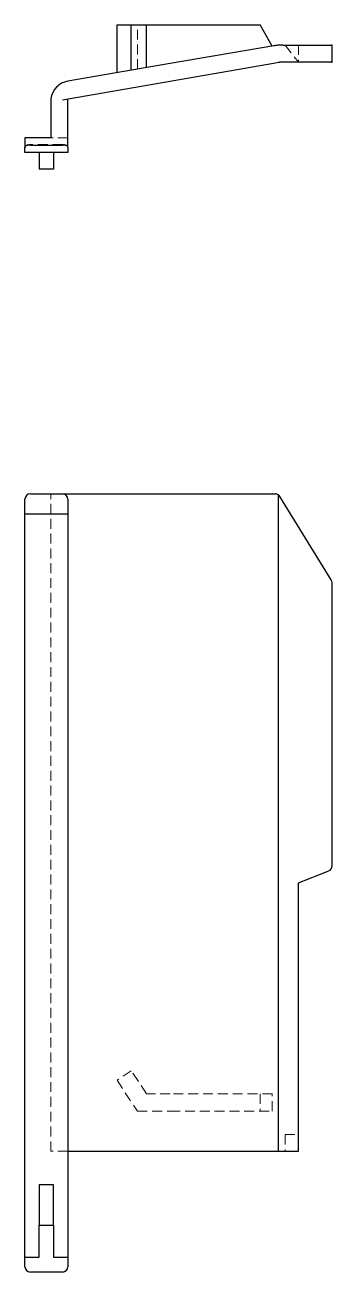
# Model space of a CAD drawing. Header units: millimetres. Extents: x 63 to 232, y 7 to 167.
# Drawn here: x 63.3 to 102.7, y 7 to 167.3 of the extents above.
import ezdxf

# ---------------------------------------------------------------- set-up
doc = ezdxf.new("R2010")
doc.units = ezdxf.units.MM
doc.linetypes.add('HIDDEN', pattern=[1.905, 1.27, -0.635])

msp = doc.modelspace()

# ---------------------------------------------------------------- linework, layer by layer
at = {"color": 7, "linetype": 'Continuous', "lineweight": 25}
for p, q in [((75.1, 161.12), (75.1, 167.27)), ((75.1, 167.27), (76.94, 167.27)), ((76.94, 161.44), (76.94, 167.27)), ((76.94, 167.27), (78.91, 167.27)), ((78.91, 161.78), (78.91, 167.27)), ((78.91, 167.27), (93.47, 167.27)), ((95.04, 164.55), (93.47, 167.27)), ((95.25, 164.58), (81.93, 162.3)), ((96.41, 164.68), (102.62, 164.68)), ((102.72, 164.68), (102.62, 164.68)), ((102.72, 162.47), (102.72, 164.68)), ((68.1, 157.66), (95.44, 162.41)), ((81.93, 162.3), (68.79, 160.03)), ((95.44, 162.41), (95.83, 162.47)), ((95.83, 162.47), (96.03, 162.47)), ((102.62, 162.47), (96.03, 162.47)), ((102.62, 162.47), (102.72, 162.47)), ((66.59, 157.78), (66.59, 152.76)), ((68.79, 151.58), (68.79, 157.78)), ((63.28, 152.76), (63.28, 151.58)), ((63.97, 152.76), (63.28, 152.76)), ((66.59, 152.76), (63.97, 152.76)), ((63.28, 150.89), (63.28, 151.58)), ((68.79, 150.89), (63.28, 150.89)), ((63.97, 151.83), (68.1, 151.83)), ((65.11, 150.89), (65.11, 148.73)), ((66.95, 150.89), (66.95, 148.73)), ((68.79, 151.58), (68.79, 150.89)), ((66.95, 148.73), (65.11, 148.73)), ((63.28, 104.41), (63.28, 106.31)), ((63.97, 107), (68.1, 107)), ((68.1, 107), (95.44, 107)), ((68.79, 106.31), (68.79, 104.41)), ((95.83, 22.52), (95.83, 106.88)), ((102.62, 95.96), (96.03, 106.67)), ((63.28, 8.93), (63.28, 104.41)), ((68.79, 104.41), (63.28, 104.41)), ((68.79, 104.41), (68.79, 8.93)), ((102.72, 59.19), (102.72, 95.6)), ((98.41, 57), (102.29, 58.55)), ((98.41, 24.67), (98.41, 57)), ((98.41, 22.52), (98.41, 24.67)), ((68.79, 22.52), (95.83, 22.52)), ((95.83, 22.52), (98.41, 22.52)), ((66.95, 18.21), (65.11, 18.21)), ((65.11, 18.21), (65.11, 13.03)), ((66.95, 13.03), (66.95, 18.21)), ((65.11, 8.93), (65.11, 13.03)), ((65.11, 13.03), (66.95, 13.03)), ((66.95, 13.03), (66.95, 8.93)), ((63.28, 7.69), (63.28, 8.93)), ((63.28, 8.93), (65.11, 8.93)), ((66.95, 8.93), (68.79, 8.93)), ((68.79, 8.93), (68.79, 7.69)), ((68.1, 7), (63.97, 7))]:
    msp.add_line(p, q, dxfattribs=at)
at = {"color": 7, "linetype": 'HIDDEN', "lineweight": 18}
for p, q in [((77.72, 161.58), (77.72, 167.27)), ((96.69, 164.68), (98.41, 162.47)), ((98.41, 164.68), (98.41, 162.47)), ((68.79, 152.76), (66.59, 152.76)), ((68.1, 151.9), (63.97, 151.9)), ((66.59, 22.52), (66.59, 107)), ((76.94, 32.86), (75.1, 31.64)), ((78.91, 29.9), (76.94, 32.86)), ((75.1, 31.64), (77.72, 27.69)), ((81.93, 29.9), (78.91, 29.9)), ((95.04, 29.9), (81.93, 29.9)), ((93.47, 29.9), (93.47, 27.69)), ((95.04, 27.69), (95.04, 29.9)), ((77.72, 27.69), (81.93, 27.69)), ((81.93, 27.69), (95.04, 27.69)), ((96.69, 24.67), (98.41, 24.67)), ((96.69, 24.67), (96.69, 22.52)), ((68.79, 22.52), (66.59, 22.52))]:
    msp.add_line(p, q, dxfattribs=at)
at = {"color": 7, "linetype": 'Continuous', "lineweight": 25}
for centre, radius, start, end in [((96.41, 157.78), 6.9, 98.0948, 99.7091), ((96.41, 157.78), 6.9, 90, 93.1899), ((69.25, 157.38), 2.7, 99.8, 171.2973), ((63.97, 106.31), 0.69, 90, 180), ((68.1, 106.31), 0.69, 0, 90), ((95.44, 106.31), 0.69, 56.0275, 90), ((95.44, 106.31), 0.69, 31.6075, 56.0275), ((102.03, 95.6), 0.69, 0, 31.6075), ((102.03, 59.19), 0.69, 291.8014, 0), ((63.97, 7.69), 0.69, 180, 270), ((68.1, 7.69), 0.69, 270, 0)]:
    msp.add_arc(centre, radius, start, end, dxfattribs=at)
at = {"color": 7, "linetype": 'HIDDEN', "lineweight": 18}
for centre, start_param, end_param in [((63.97, 151.54), 1.570796, 3.141593), ((68.1, 151.54), 0, 1.570796)]:
    msp.add_ellipse(centre, major_axis=(0.69, 0), ratio=0.525143, start_param=start_param, end_param=end_param, dxfattribs=at)
at = {"color": 7, "linetype": 'Continuous', "lineweight": 25}
for centre, start_param, end_param in [((63.97, 151.58), 1.570796, 3.141593), ((68.1, 151.58), 0, 1.570796)]:
    msp.add_ellipse(centre, major_axis=(0.69, 0), ratio=0.362667, start_param=start_param, end_param=end_param, dxfattribs=at)
msp.add_open_spline([(96.03, 164.67), (95.97, 164.67), (95.88, 164.66), (95.68, 164.64), (95.56, 164.63), (95.44, 164.61)], degree=3, knots=[0, 0, 0, 0, 0.5, 0.5, 1, 1, 1, 1], dxfattribs=at)

doc.saveas('drawing.dxf')
